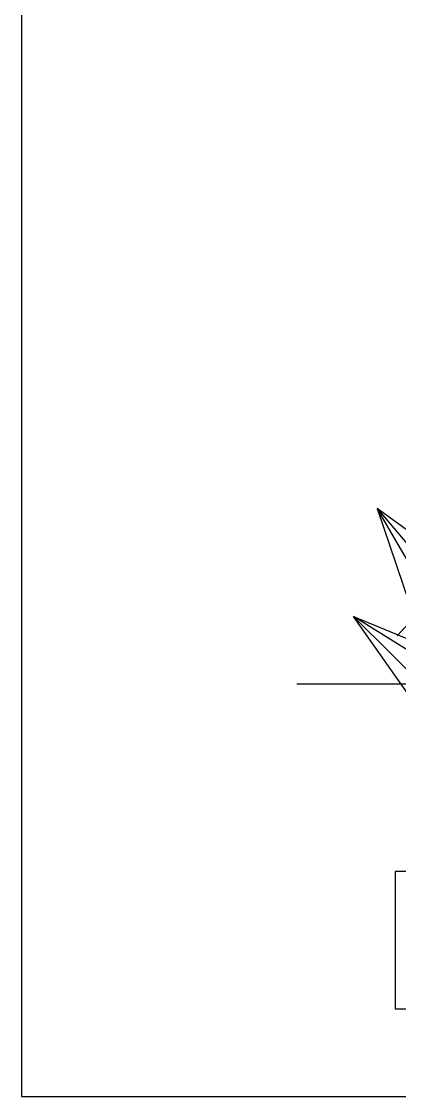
# Model space of a CAD drawing. Extents: x -158665 to 747974, y -1078007 to -307893.
# Drawn here: x 37548 to 119904, y -679459 to -445225 of the extents above; entities that cross this region are included whole.
import ezdxf

# ---------------------------------------------------------------- set-up
doc = ezdxf.new("R2010")
doc.units = 0
doc.header["$LTSCALE"] = 0.02
doc.header["$MEASUREMENT"] = 0
doc.layers.get('0').update_dxf_attribs({"linetype": 'CONTINUOUS'})
doc.layers.add('横隔板开孔', color=7, linetype='CONTINUOUS')

msp = doc.modelspace()

# ---------------------------------------------------------------- linework, layer by layer
at = {"color": 7, "ltscale": 3}
msp.add_line((134876.2, -562153.5), (119363.8, -579085.6), dxfattribs=at)
at = {"color": 6, "ltscale": 3}
msp.add_line((134930.4, -562153.5), (119418, -579085.6), dxfattribs=at)
at = {"color": 8, "ltscale": 3}
msp.add_line((178201.7, -589647), (97530.8, -589647), dxfattribs=at)
msp.add_lwpolyline([(37548.5, -679459.3), (284613, -679459.3), (284613, -423539.7), (37548.5, -423539.7)], close=True)
at = {"color": 7, "ltscale": 3}
msp.add_lwpolyline([(233013.9, -630449.1), (118958.6, -630449.1), (118958.6, -660367.3), (233013.9, -660367.3)], close=True, dxfattribs=at)
at = {"layer": '横隔板开孔', "color": 1, "ltscale": 3}
for points in [[(133759.2, -564912.3), (115074.6, -551361.5), (130033.9, -568978.5)], [(127193.8, -572078.5), (115074.6, -551361.5), (123468.5, -576144.7)], [(123926.6, -594763.2), (109872.7, -574860.4), (126772.4, -591657)], [(130455.4, -587637), (109872.7, -574860.4), (133301.1, -584530.8)]]:
    msp.add_lwpolyline(points, dxfattribs=at)

doc.saveas('drawing.dxf')
